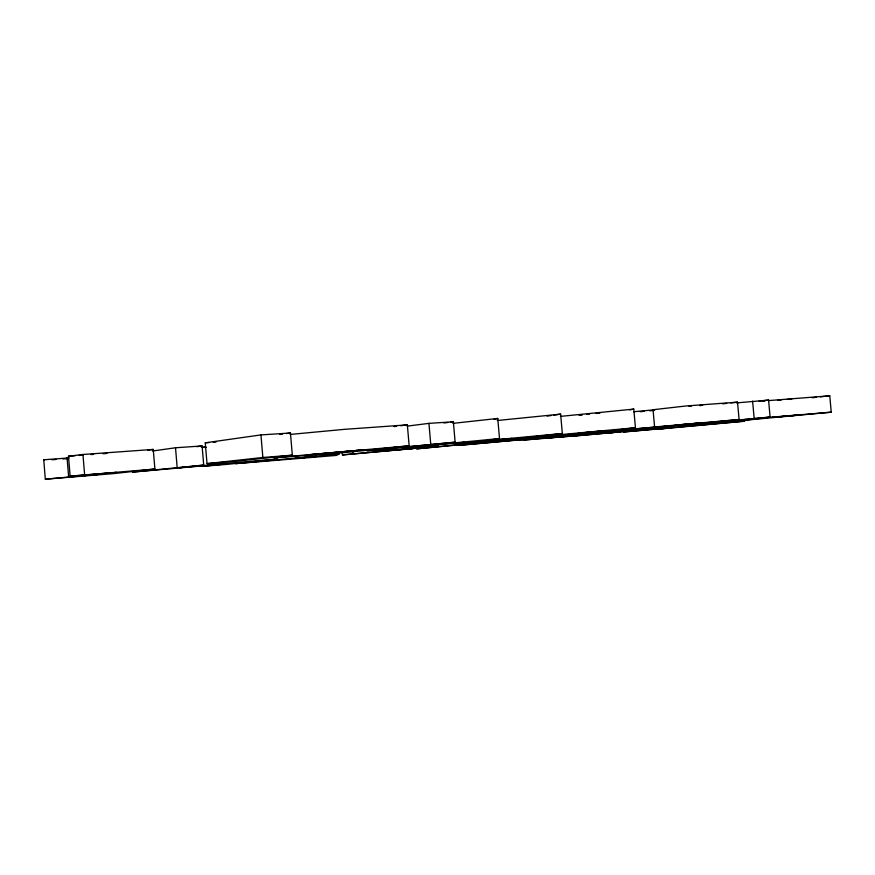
<?xml version="1.0" encoding="UTF-8"?>
<svg xmlns="http://www.w3.org/2000/svg" width="875" height="875" viewBox="0 0 875 875"><rect width="100%" height="100%" fill="white"/><g stroke="black" fill="none" stroke-linecap="round" stroke-linejoin="round"><path stroke-width="1.31" d="M68.633 476.798L116.528 472.423L70.131 476.186L68.48 456.214L82.95 454.486L153.267 449.422L154.897 469.033L113.269 473.638L45.314 479.183L100.767 474.184L68.633 476.798L67.036 457.505M653.045 409.73L686 405.978L737.527 402.161L739.091 419.519L664.453 426.836L648.222 428.105L679.142 425.064L608.584 431.233L656.48 426.902L654.587 426.989L653.045 409.73L654.948 409.741L633.675 411.753M493.97 419.431L497.744 418.447L499.505 438.539L486.795 440.552L562.33 433.53L560.623 414.137L497.284 420.514M654.587 426.989L739.091 419.519M629.748 409.861L633.784 409.106L635.436 427.711L605.73 431.528L515.769 438.769L635.436 427.711M547.116 416.106L551.173 415.516M553.864 415.122L560.623 414.137M147.908 450.188L153.267 449.422M205.264 442.816L260.947 434.908L290.445 433.005L292.327 455.175L235.113 461.398L207.014 463.619L205.264 442.816L209.289 442.553M152.534 451.008L175.514 447.77L202.103 445.955L203.711 465.095L179.747 467.688L277.758 459.003L226.767 464.395L202.945 466.298L226.734 463.761L132.409 472.106L203.711 465.095M279.825 434.481L282.483 434.109M286.464 433.562L290.445 433.005M196.798 446.688L202.103 445.955M393.892 426.606L396.583 426.256M400.619 425.742L407.345 424.867L409.161 445.823L345.756 452.473L273.995 457.789L409.161 445.823M407.269 426.125L428.936 423.358L453.359 421.794L455.131 442.192L366.92 450.745L455.131 442.192M443.964 422.986L447.989 422.472M450.68 422.133L453.359 421.794M699.912 405.595L702.625 405.278L699.737 405.486M290.161 434.438L344.608 429.33L407.345 424.867M722.619 403.834L726.688 403.375M730.745 402.927L737.527 402.161M736.323 402.927L768.567 400.105L770.109 417.08L680.816 425.48L770.109 417.08M562.33 433.53L514.927 438.834L490.438 440.847L512.148 438.473L457.012 443.592L464.308 442.312L404.556 447.716L499.505 438.539M759.073 401.155L768.567 400.105M207.014 463.619L262.861 457.472L292.327 455.175M453.042 423.358L497.744 418.447M812.131 397.742L816.2 397.305M820.269 396.856L829.752 395.817L831.25 412.18L740.294 420.689L768.644 417.419L831.25 412.18M342.223 452.397L342.442 454.923L412.562 448.536L375.714 451.456L375.484 448.809M762.606 401.188L764.87 400.958M579.184 415.144L581.777 414.881M586.961 414.367L589.553 414.105M596.028 413.459L599.922 413.077M70.131 476.186L154.897 469.033M560.405 416.391L633.784 409.106M768.294 400.619L829.752 395.817M375.714 451.456L438.988 446.239L342.442 454.923M614.25 432.184L601.825 433.398L620.703 431.867L573.727 436.056L674.155 426.945L614.25 432.184L614.009 429.472M640.205 411.698L644.219 411.316M649.556 410.802L653.57 410.419M777.798 400.269L781.309 399.941M201.338 447.158L205.417 446.786M203.656 447.519L206.347 447.267M561.488 436.855L572.108 436.1L523.075 440.092L573.683 435.466M689.03 406.339L691.316 406.153M518.711 439.545L500.784 441.087L550.845 437.052L459.397 445.288L526.805 439.141L520.702 439.589M583.308 434.306L566.147 435.794L612.664 432.031L575.466 435.509M556.905 437.248L545.727 438.113L589.488 434.055L584.052 434.448M787.314 399.427L791.809 399.087M43.772 460.359L43.75 459.769L69.07 457.92M51.931 459.769L56.011 459.462M62.803 458.97L68.239 458.566M68.48 456.214L75.119 455.733M79.089 455.438L83.07 455.153M91.033 454.573L93.68 454.387M102.966 453.72L106.947 453.425M579.294 415.22L581.984 415.023M213.303 442.28L215.983 442.105M752.588 401.1L754.152 418.316M633.423 427.678L633.653 430.227M428.936 423.358L430.73 444.084M394.581 446.906L394.811 449.586M352.833 451.205L353.052 453.775M260.947 434.908L262.861 457.472M175.514 447.77L177.144 467.206M82.95 454.486L84.623 474.731M43.75 459.769L45.314 479.183M339.073 454.027L336.547 455.405L235.55 463.641L339.073 454.027M316.258 456.411L295.083 458.391L316.258 456.411M772.155 417.375L797.584 415.144L772.155 417.375M308.098 454.825L306.742 455.022L366.516 449.608L308.098 454.825M676.769 425.053L675.533 425.217L704.189 422.603L676.769 425.053M602.809 430.97L578.178 433.256L602.809 430.97M669.823 427.831L657.114 429.297L744.789 421.159L623.219 432.009L669.823 427.831M471.395 443.363L416.609 448.864L490.678 441.831L471.395 443.363"/></g></svg>
